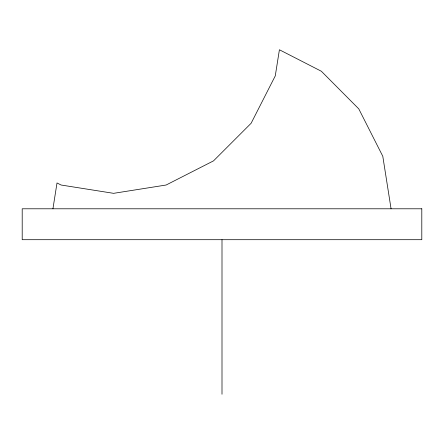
<?xml version="1.0" encoding="UTF-8"?>
<svg xmlns="http://www.w3.org/2000/svg" width="444" height="444" viewBox="0 0 444 444"><rect width="100%" height="100%" fill="white"/><g stroke="black" fill="none" stroke-linecap="round" stroke-linejoin="round"><path stroke-width="0.67" d="M52.936 208.791L57.01 182.945L61.072 185.015L113.603 193.334L166.134 185.015L213.52 160.872L251.126 123.26L275.274 75.874L279.409 49.761L321.373 71.262L358.774 108.869L382.789 156.26L391.064 208.791M222 239.699L222 394.239M421.8 208.791L22.2 208.791L22.2 239.699L421.8 239.699L421.8 208.791"/></g></svg>
